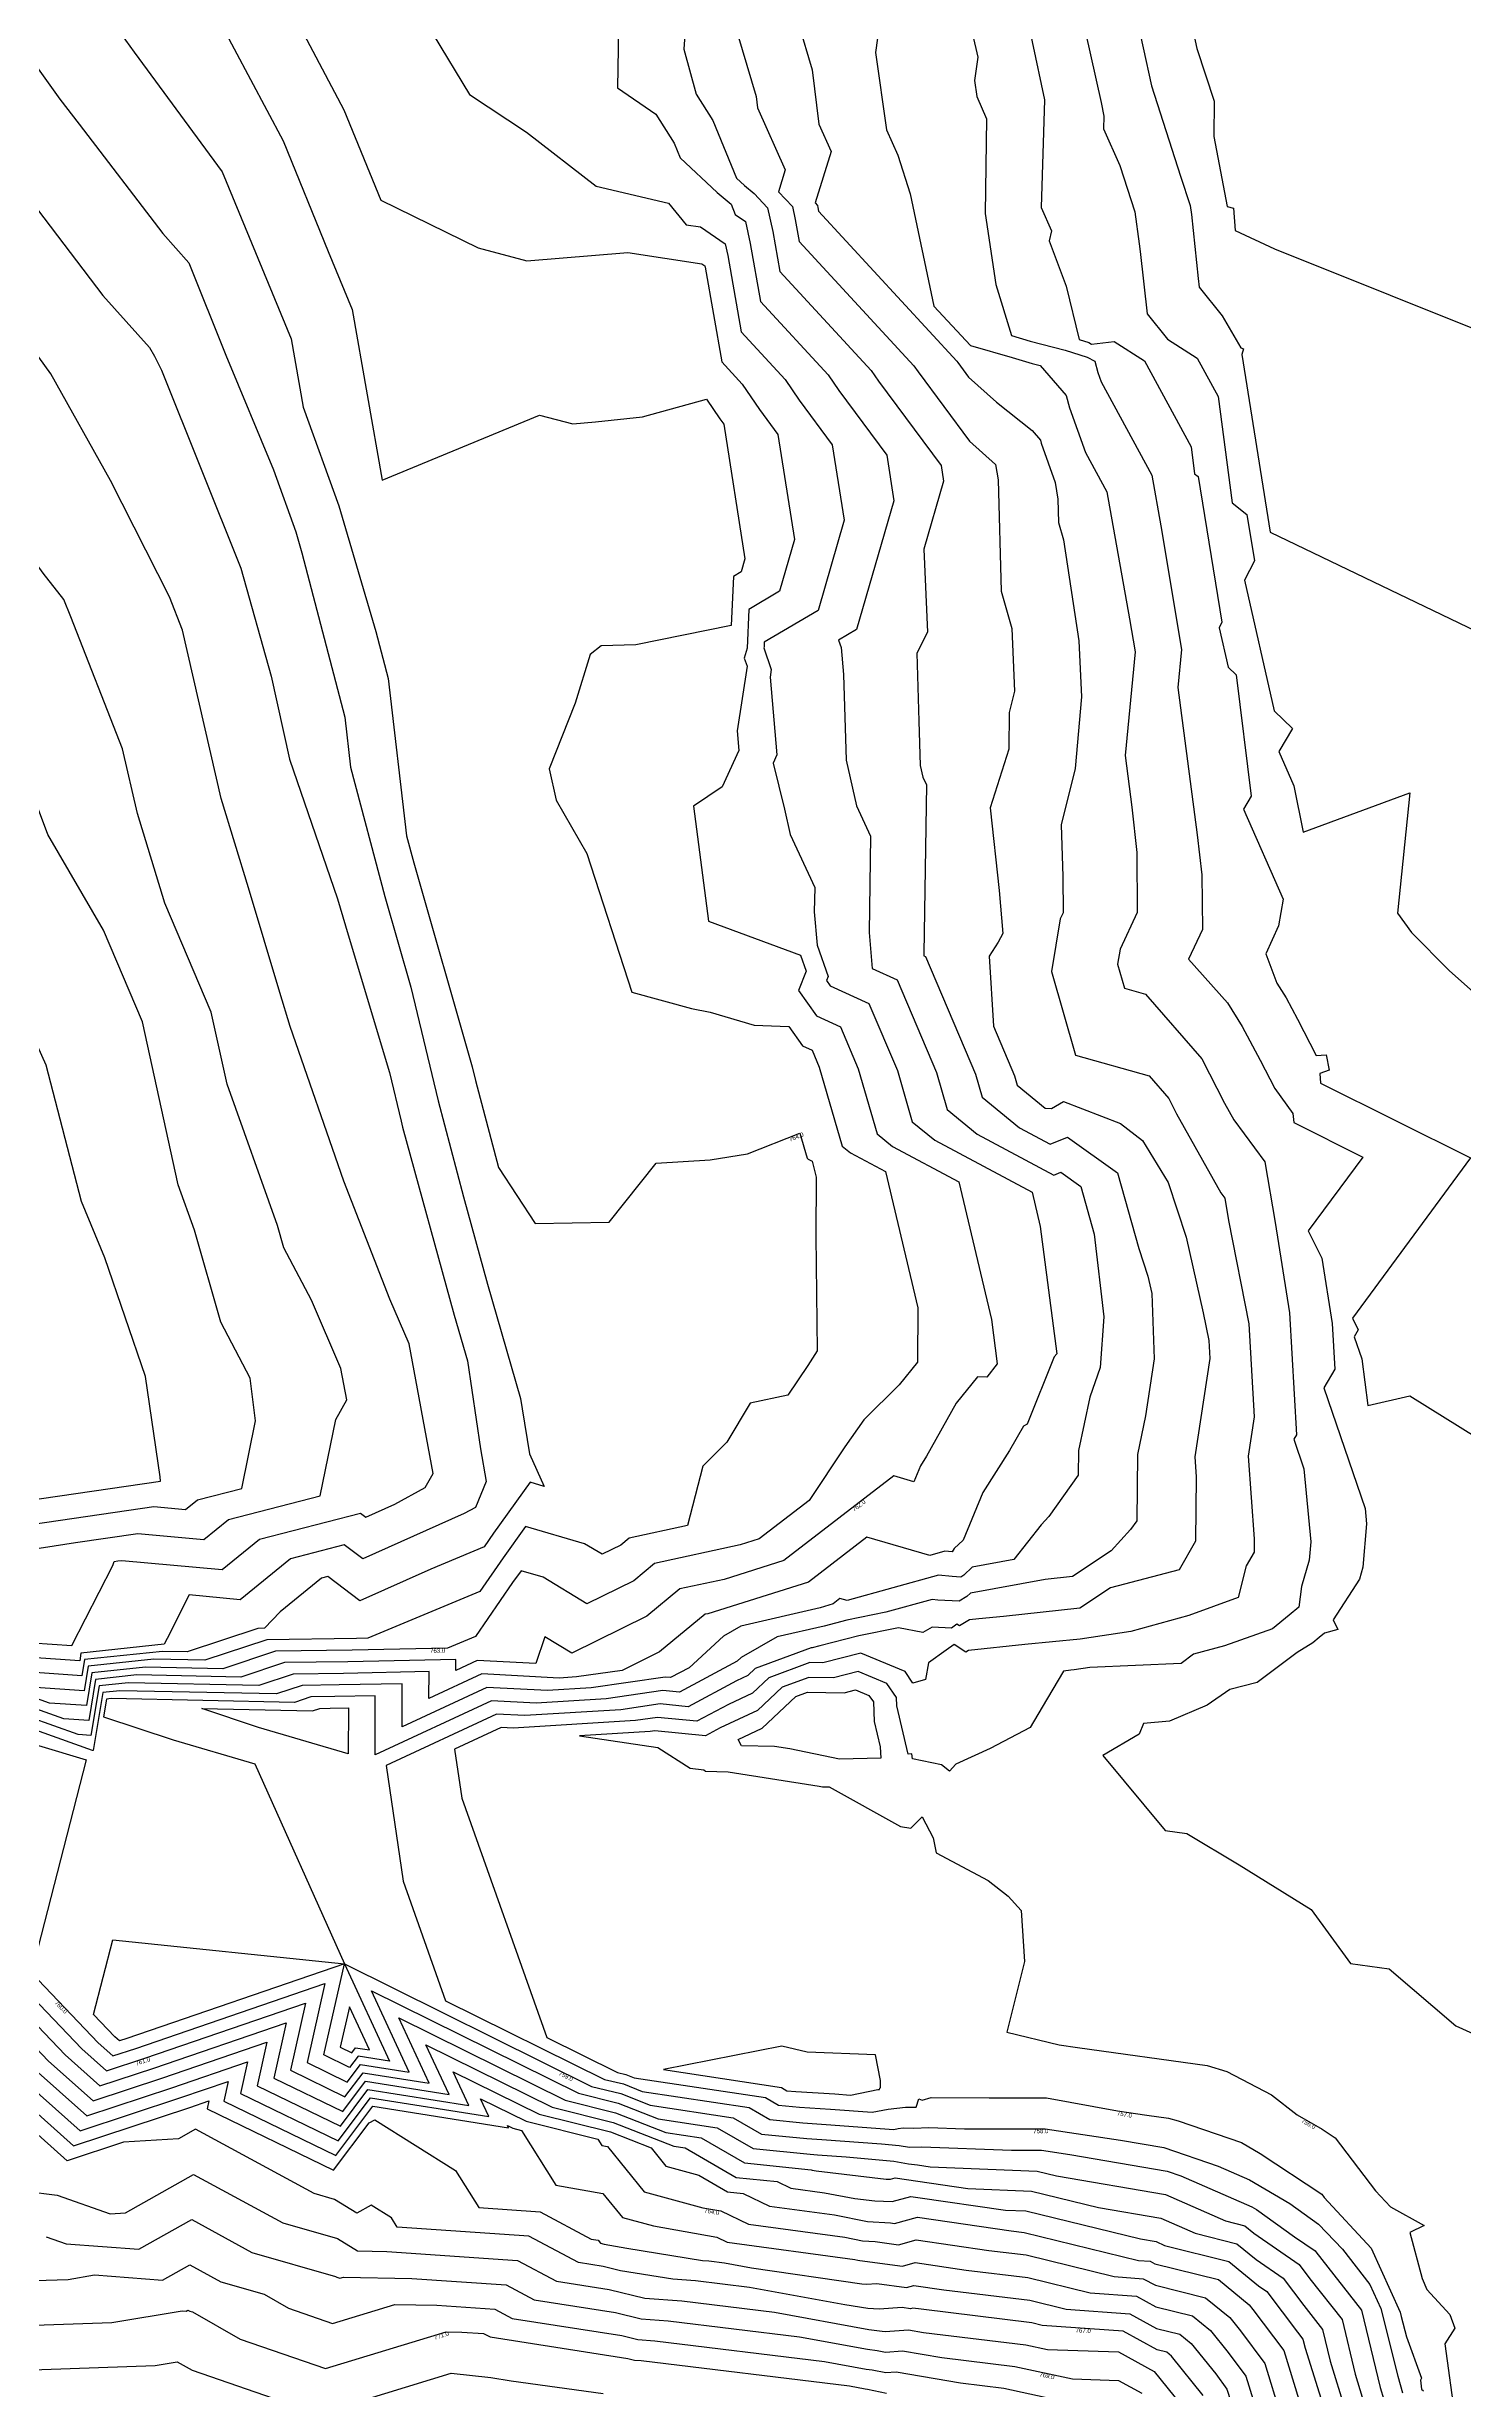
# Model space of a CAD drawing. Extents: x 1684434 to 1702565, y 997334 to 1000228.
# Drawn here: x 1699983.2 to 1700144.9, y 999385.8 to 999653.2 of the extents above; entities that cross this region are included whole.
import ezdxf

# ---------------------------------------------------------------- set-up
doc = ezdxf.new("R2010")
doc.units = 0
doc.layers.add('Default', color=7, linetype='Continuous')

msp = doc.modelspace()

# ---------------------------------------------------------------- linework, layer by layer
at = {"layer": 'Default'}
for points in [[(1699983.73, 999665.66), (1699993.14, 999652.59), (1700003.2, 999638.93), (1700011.05, 999619.88), (1700012.43, 999612.08), (1700016.53, 999600.78), (1700020.75, 999586.45), (1700022.15, 999581.08), (1700024.23, 999563.13), (1700025.06, 999560.03), (1700031.74, 999536.73), (1700032.11, 999535.2), (1700034.74, 999525.25), (1700038.94, 999518.84), (1700047.4, 999518.99), (1700052.77, 999525.74), (1700058.92, 999526.13), (1700063.18, 999526.82), (1700069.17, 999529.18), (1700070.01, 999526.3), (1700070.12, 999526.21), (1700070.59, 999525.96), (1700071.02, 999524.13), (1700070.99, 999517.41), (1700071.16, 999504.31), (1700070.09, 999502.65), (1700067.78, 999499.27), (1700063.51, 999498.35), (1700060.82, 999493.87), (1700058.08, 999491.16), (1700056.34, 999484.36), (1700049.67, 999482.91), (1700048.72, 999482.13), (1700046.58, 999481.08), (1700044.58, 999482.29), (1700037.85, 999484.26), (1700035.27, 999480.68), (1700032.62, 999476.82), (1700019.81, 999471.49), (1700018.54, 999471.47), (1700008.28, 999471.32), (1700001.22, 999468.98), (1699995.39, 999469.1), (1699987.89, 999468.3), (1699987.42, 999465.51), (1699981.85, 999465.88)], [(1700099.28, 999666.11), (1700103.58, 999646.86), (1700103.91, 999645.31), (1700103.86, 999643.86), (1700105.71, 999639.66), (1700107.45, 999634.36), (1700107.94, 999630.7), (1700108.03, 999629.85), (1700108.84, 999622.74), (1700111.17, 999619.84), (1700114.57, 999617.67), (1700116.94, 999613.3), (1700118.57, 999601.13), (1700120.22, 999599.81), (1700121.09, 999594.52), (1700119.97, 999592.32), (1700123.36, 999577.38), (1700125.43, 999575.39), (1700123.88, 999572.75), (1700125.61, 999568.82), (1700126.68, 999563.52), (1700138.83, 999568.04), (1700137.42, 999554.28), (1700139.04, 999552.09), (1700143.33, 999547.75), (1700150.6, 999541.27)], [(1700086.8, 999663.72), (1700089.49, 999652.01), (1700089.13, 999649.38), (1700089.39, 999647.52), (1700090.5, 999644.99), (1700090.34, 999634.16), (1700091.57, 999626.07), (1700093.33, 999620.23), (1700095.49, 999619.61), (1700099.49, 999618.58), (1700101.99, 999617.79), (1700102.86, 999617.31), (1700103.22, 999616.04), (1700103.6, 999614.97), (1700109.39, 999604.31), (1700110.42, 999598.51), (1700112.77, 999584.38), (1700112.36, 999580.07), (1700114.57, 999563.23), (1700115.07, 999558.65), (1700115.17, 999552.44), (1700113.58, 999549.05), (1700118, 999544.04), (1700119.69, 999541.35), (1700121.75, 999537.5), (1700123.41, 999534.28), (1700125.49, 999531.43), (1700125.58, 999530.37), (1700133.47, 999526.43), (1700127.25, 999518), (1700128.78, 999514.88), (1700129.96, 999507.45), (1700130.26, 999502.22), (1700129.04, 999500.07), (1700133.75, 999486.32), (1700133.91, 999484.56), (1700133.47, 999479.61), (1700133.08, 999478.26), (1700130.07, 999473.6), (1700130.63, 999472.5), (1700129.08, 999472.06), (1700128.49, 999471.58), (1700127.78, 999470.99), (1700125.99, 999469.86), (1700121.39, 999466.44), (1700118.28, 999465.63), (1700115.68, 999463.85), (1700111.38, 999462.01), (1700108.41, 999461.78), (1700107.93, 999460.56), (1700103.78, 999458.09), (1700110.91, 999449.56), (1700113.38, 999449.19), (1700119.37, 999445.64), (1700127.59, 999440.53), (1700132.07, 999434.36), (1700136.49, 999433.76), (1700144.11, 999427.25), (1700151.12, 999424.09)], [(1700106.5, 999661.82), (1700109.33, 999648.76), (1700112.66, 999638.44), (1700113.76, 999635.09), (1700113.9, 999634.05), (1700114.66, 999626.76), (1700114.77, 999625.76), (1700117.4, 999622.5), (1700119.53, 999618.84), (1700119.85, 999618.72), (1700119.66, 999618.08), (1700122.88, 999597.79), (1700150.29, 999584.62)], [(1700000.83, 999660.03), (1700010.15, 999642.48), (1700015.29, 999629.83), (1700018.02, 999623.21), (1700021.47, 999603.72), (1700039.45, 999611.16), (1700043.23, 999610.17), (1700045.83, 999610.38), (1700051.19, 999610.98), (1700058.5, 999612.99), (1700060.02, 999610.74), (1700060.47, 999610.14), (1700062.9, 999594.73), (1700062.47, 999593.25), (1700061.59, 999592.73), (1700061.34, 999587.13), (1700050.43, 999584.91), (1700046.47, 999584.8), (1700045.23, 999583.84), (1700043.51, 999578.28), (1700040.52, 999570.77), (1700041.32, 999567.2), (1700044.83, 999561.11), (1700049.97, 999545.27), (1700056.8, 999543.42), (1700058.92, 999542.99), (1700063.97, 999541.5), (1700067.93, 999541.33), (1700069.47, 999539.14), (1700070.57, 999538.63), (1700071.39, 999536.71), (1700074.01, 999527.69), (1700074.95, 999526.92), (1700078.96, 999524.78), (1700082.65, 999509.21), (1700082.62, 999503.01), (1700080.5, 999500.45), (1700076.48, 999496.44), (1700074.31, 999493.36), (1700070.24, 999487.23), (1700064.52, 999482.83), (1700062.35, 999482.15), (1700052.56, 999480.02), (1700050.2, 999478.07), (1700044.85, 999475.43), (1700039.85, 999478.47), (1700037.32, 999479.21), (1700036.36, 999477.86), (1700032.11, 999471.68), (1700028.91, 999470.35), (1700018.04, 999470.14), (1700009.29, 999470.01), (1700003.27, 999468.02), (1699994.41, 999468.2), (1699988.3, 999467.55), (1699987.68, 999463.8), (1699983.48, 999464.09), (1699969.46, 999469.09)], [(1700094.29, 999660.44), (1700097.12, 999647.16), (1700096.73, 999634.86), (1700097.9, 999632.2), (1700097.66, 999631.07), (1700099.59, 999625.9), (1700101.08, 999619.79), (1700102.19, 999619.44), (1700102.5, 999619.27), (1700105.06, 999619.57), (1700108.52, 999617.35), (1700113.85, 999607.52), (1700114.25, 999604.47), (1700114.67, 999604.14), (1700117.39, 999587.52), (1700117.06, 999586.86), (1700118.08, 999582.38), (1700118.99, 999581.5), (1700120.74, 999567.65), (1700119.86, 999566.18), (1700124.39, 999555.89), (1700123.86, 999552.85), (1700122.38, 999549.65), (1700123.64, 999546.3), (1700124.71, 999544.61), (1700126, 999542.19), (1700128.15, 999538.05), (1700129.29, 999538.13), (1700129.64, 999536.38), (1700128.57, 999535.97), (1700128.65, 999534.88), (1700145.79, 999526.34), (1700132.28, 999508.04), (1700132.93, 999506.71), (1700132.49, 999505.93), (1700133.36, 999503.39), (1700134.04, 999498.08), (1700138.83, 999499.18), (1700158.11, 999487.17)], [(1700113.06, 999659.8), (1700114.53, 999653.02), (1700116.48, 999646.99), (1700116.44, 999642.96), (1700117.99, 999634.97), (1700118.71, 999634.79), (1700118.88, 999632.25), (1700123.38, 999630.16), (1700149.83, 999619.56)], [(1699996.14, 999489.43), (1699996.11, 999489.92), (1699994.43, 999501.38), (1699989.78, 999514.92), (1699987.11, 999521.35), (1699983.1, 999536.95), (1699975.95, 999552.73), (1699971.86, 999559.73), (1699967.67, 999571.01), (1699964.71, 999582.28), (1699963.4, 999583.74), (1699960.64, 999588.92), (1699951.55, 999603.61), (1699943.38, 999615.99), (1699937.9, 999620.34), (1699934.88, 999626.68), (1699925.89, 999634.62), (1699919.66, 999646.75), (1699908.66, 999652.32), (1699897.9, 999656.51)], [(1700007.01, 999496.31), (1700006.4, 999501.19), (1700003.02, 999507.59), (1700000.02, 999518.09), (1699998.17, 999523.28), (1699994.08, 999541.88), (1699989.62, 999552.35), (1699983.26, 999563.26), (1699980.08, 999571.82), (1699974.3, 999586.45), (1699966.79, 999595.89), (1699960.23, 999606.49), (1699951.87, 999619.15), (1699948.35, 999626.37), (1699946.19, 999628.85), (1699942.75, 999634.49), (1699936.26, 999641), (1699931.27, 999649.7), (1699922.31, 999657.85)], [(1700017.42, 999498.7), (1700016.75, 999502.28), (1700013.4, 999510.09), (1700010.24, 999516.08), (1700009.52, 999518.61), (1700003.74, 999534.78), (1700001.94, 999542.98), (1699996.64, 999555.42), (1699993.51, 999565.65), (1699991.81, 999573.05), (1699985.89, 999588.13), (1699985.11, 999590.11), (1699982.72, 999593.11), (1699970.03, 999610.71), (1699965.26, 999618.93), (1699960.8, 999628.08), (1699953.41, 999636.57), (1699948.51, 999644.62), (1699944.93, 999648.87), (1699942.24, 999652.19), (1699933.88, 999657.27)], [(1700056.35, 999658.93), (1700055.9, 999652.96), (1700057.34, 999647.79), (1700059.23, 999644.81), (1700061.95, 999638.21), (1700062.84, 999637.37), (1700063.94, 999636.47), (1700065.48, 999634.84), (1700066.08, 999632.13), (1700066.88, 999627.56), (1700077.3, 999616.27), (1700078.14, 999615.03), (1700085.3, 999605.42), (1700085.59, 999603.6), (1700083.34, 999595.85), (1700083.74, 999586.39), (1700082.54, 999583.98), (1700082.77, 999576.22), (1700082.93, 999571.13), (1700083.22, 999569.83), (1700083.62, 999568.96), (1700083.32, 999549.68), (1700083.35, 999549.42), (1700083.53, 999549.34), (1700089.24, 999535.91), (1700090.01, 999533.26), (1700094.26, 999529.77), (1700097.76, 999527.9), (1700099.73, 999528.71), (1700105.45, 999524.64), (1700107.88, 999516), (1700108.93, 999512.85), (1700109.38, 999510.85), (1700109.65, 999503.4), (1700108.67, 999496.89), (1700107.73, 999492.48), (1700107.66, 999484.92), (1700106.94, 999483.91), (1700104.73, 999481.49), (1700100.3, 999478.54), (1700097.19, 999478.21), (1700088.68, 999476.66), (1700088.26, 999476.26), (1700087.35, 999475.73), (1700084.94, 999475.86), (1700084.28, 999475.93), (1700078.98, 999474.46), (1700074.52, 999473.56), (1700071.96, 999472.89), (1700066.59, 999471.66), (1700062.47, 999469.3), (1700062.01, 999468.88), (1700055.41, 999465.34), (1700053.51, 999465.52), (1700047.03, 999464.58), (1700039.05, 999464.09), (1700033.96, 999464.36), (1700020.65, 999458.17), (1700020.67, 999464.92), (1700016.04, 999464.83), (1700013.32, 999464.79), (1700011.45, 999464.17), (1699990.52, 999464.6), (1699989.97, 999464.54), (1699989.63, 999462.54), (1699997.57, 999459.89), (1700006.93, 999457.15), (1700017.14, 999434.31), (1700045.36, 999420.33), (1700048.71, 999419.5), (1700052.07, 999418.19), (1700061.56, 999416.75), (1700064.79, 999414.88), (1700069.95, 999414.36), (1700071.7, 999414.26), (1700078.48, 999413.75), (1700080.51, 999413.56), (1700081.7, 999413.37), (1700083.12, 999413.44), (1700093.33, 999413.03), (1700096.79, 999413.03), (1700100.01, 999412.55), (1700111.14, 999410.66), (1700112.69, 999410.13), (1700120.78, 999406.58), (1700121.32, 999406.26), (1700125.69, 999403.15), (1700128.02, 999401.53), (1700128.1, 999401.43), (1700133.32, 999394.79), (1700135.45, 999385.96), (1700135.88, 999384.57)], [(1700061.51, 999656.48), (1700064.18, 999647.54), (1700064.34, 999646.23), (1700067.5, 999639.15), (1700066.73, 999636.65), (1700068.33, 999634.97), (1700068.65, 999633.49), (1700069.09, 999631), (1700082.2, 999616.79), (1700082.67, 999616.1), (1700088.56, 999608.2), (1700091.52, 999605.53), (1700091.81, 999603.76), (1700092.17, 999591.04), (1700093.4, 999586.81), (1700093.67, 999579.65), (1700093.07, 999577.2), (1700093.04, 999573), (1700090.91, 999566.32), (1700091.94, 999556.87), (1700092.36, 999551.96), (1700091.81, 999550.97), (1700090.78, 999549.36), (1700091.29, 999541.39), (1700093.7, 999535.71), (1700094.01, 999534.65), (1700097.21, 999532.02), (1700097.92, 999532), (1700099.3, 999532.79), (1700105.81, 999530.27), (1700108.32, 999528.34), (1700111.23, 999523.52), (1700113.3, 999517.31), (1700115.25, 999508.64), (1700115.87, 999505.51), (1700115.99, 999503.42), (1700114.27, 999492.2), (1700114.44, 999489.94), (1700114.35, 999482.58), (1700112.49, 999479.29), (1700104.65, 999477.25), (1700101.15, 999474.93), (1700092.44, 999473.99), (1700089.6, 999473.72), (1700088.53, 999473.61), (1700087.4, 999472.91), (1700087.12, 999473.09), (1700086.48, 999472.64), (1700084.28, 999472.77), (1700083.21, 999472.16), (1700080.45, 999472.69), (1700075.89, 999471.77), (1700071.46, 999470.62), (1700070.56, 999470.39), (1700070.47, 999470.4), (1700064.08, 999468.05), (1700063.22, 999467.24), (1700061.94, 999466.64), (1700056.41, 999463.67), (1700053.21, 999463.99), (1700048.72, 999463.34), (1700037.74, 999462.66), (1700034.51, 999462.83), (1700021.93, 999456.98), (1700023.85, 999443.77), (1700028.71, 999430.11), (1700046.85, 999421.13), (1700049.01, 999420.6), (1700051.17, 999419.75), (1700063.4, 999417.9), (1700065.76, 999416.53), (1700069.53, 999416.15), (1700072.19, 999415.99), (1700079.89, 999415.42), (1700080.41, 999415.52), (1700080.98, 999415.59), (1700082.2, 999415.56), (1700083.9, 999415.64), (1700087.98, 999415.48), (1700097.2, 999415.48), (1700105.79, 999414.19), (1700110.74, 999413.35), (1700116.95, 999411.23), (1700120.54, 999409.65), (1700125.13, 999406.94), (1700128.41, 999404.6), (1700131.17, 999401.73), (1700134.29, 999397.71), (1700135.53, 999394.97), (1700137.47, 999387.23), (1700138, 999385.32)], [(1700078.7, 999658.88), (1700077.82, 999652.58), (1700079.07, 999643.75), (1700080.35, 999640.85), (1700081.79, 999636.41), (1700084.49, 999623.58), (1700088.65, 999619.12), (1700093.42, 999617.72), (1700095.71, 999617.06), (1700096.63, 999616.83), (1700099.59, 999613.38), (1700099.98, 999611.99), (1700101.8, 999606.9), (1700104.25, 999602.39), (1700106.84, 999587.88), (1700107.46, 999584.14), (1700106.32, 999572.29), (1700107.09, 999566.41), (1700107.66, 999561.22), (1700107.7, 999554.36), (1700105.74, 999550.17), (1700105.46, 999548.45), (1700106.25, 999545.72), (1700108.64, 999545.04), (1700115.08, 999537.67), (1700117.68, 999532.59), (1700118.74, 999530.69), (1700122.28, 999525.91), (1700123.46, 999518.98), (1700125.1, 999508.67), (1700125.9, 999494.74), (1700125.6, 999494.22), (1700126.75, 999490.84), (1700127.52, 999482.5), (1700127.33, 999480.4), (1700126.49, 999477.41), (1700126.16, 999475.04), (1700125.05, 999474.14), (1700123.14, 999472.56), (1700117.69, 999470.62), (1700114.15, 999469.68), (1700112.73, 999468.61), (1700102.29, 999468.15), (1700100.52, 999467.88), (1700100.13, 999467.84), (1700099.27, 999467.75), (1700096.86, 999463.61), (1700095.48, 999461.29), (1700090.92, 999458.89), (1700087, 999457.13), (1700086.25, 999456.31), (1700085.34, 999457.04), (1700082.04, 999457.73), (1700081.97, 999458.29), (1700081.53, 999458.27), (1700080.24, 999463.79), (1700080.21, 999464.73), (1700079.12, 999466.33), (1700075.84, 999467.68), (1700073, 999466.97), (1700070.19, 999467.02), (1700067.16, 999465.9), (1700064.32, 999463.24), (1700060.08, 999461.25), (1700058.41, 999460.35), (1700052.62, 999460.92), (1700052.09, 999460.84), (1700044.01, 999460.34), (1700052.96, 999459.02), (1700056.64, 999456.65), (1700058.22, 999456.46), (1700058.41, 999456.31), (1700060.99, 999456.24), (1700071.38, 999454.59), (1700071.74, 999454.52), (1700072.53, 999454.54), (1700080.67, 999450), (1700081.86, 999449.8), (1700083.13, 999451.09), (1700084.38, 999448.71), (1700084.75, 999446.99), (1700090.68, 999443.85), (1700092.96, 999442.04), (1700094.44, 999440.39), (1700094.85, 999434.59), (1700092.8, 999426.53), (1700098.8, 999425.06), (1700100.87, 999424.76), (1700115.7, 999422.7), (1700117.93, 999422.03), (1700123.04, 999419.37), (1700125.97, 999417.09), (1700128.85, 999415.43), (1700130.33, 999414.45), (1700134.94, 999408.4), (1700136.64, 999406.56), (1700140.47, 999404.43), (1700138.83, 999403.66), (1700140.25, 999398.39), (1700140.79, 999397.14), (1700143.43, 999394.29), (1700144, 999392.71), (1700142.85, 999390.92), (1700144.04, 999382.31)], [(1700048.44, 999655.28), (1700048.36, 999648.53), (1700052.71, 999645.51), (1700054.81, 999642.2), (1700055.49, 999640.55), (1700059.72, 999636.56), (1700061.34, 999635.23), (1700061.78, 999634.06), (1700062.95, 999633.27), (1700063.5, 999630.76), (1700064.67, 999624.12), (1700072.4, 999615.75), (1700073.61, 999613.96), (1700079.09, 999606.6), (1700079.91, 999601.38), (1700075.65, 999586.66), (1700073.6, 999585.45), (1700073.89, 999584.61), (1700074.17, 999581.53), (1700074.47, 999571.77), (1700075.63, 999566.55), (1700077.24, 999563.08), (1700077.07, 999552.07), (1700077.42, 999547.97), (1700080.29, 999546.66), (1700084.77, 999536.11), (1700086.01, 999531.87), (1700089.43, 999529.06), (1700098.19, 999524.39), (1700098.98, 999524.71), (1700101.27, 999523.08), (1700102.8, 999517.64), (1700103.89, 999508.19), (1700103.49, 999502.4), (1700102.29, 999499.04), (1700100.99, 999492.92), (1700100.96, 999490.11), (1700097.6, 999485.38), (1700096.75, 999484.45), (1700093.63, 999480.47), (1700088.85, 999479.61), (1700087.91, 999478.69), (1700087.55, 999478.48), (1700086.58, 999478.53), (1700085, 999478.68), (1700074.59, 999475.79), (1700073.75, 999476.04), (1700072.97, 999475.44), (1700071.5, 999474.98), (1700062.43, 999472.89), (1700060.44, 999471.75), (1700056.51, 999468.13), (1700054.41, 999467), (1700053.8, 999467.06), (1700045.35, 999465.83), (1700040.36, 999465.52), (1700033.41, 999465.89), (1700023.73, 999461.39), (1700023.74, 999466.3), (1700016.54, 999466.16), (1700012.31, 999466.1), (1700009.41, 999465.13), (1699991.5, 999465.5), (1699989.55, 999465.29), (1699988.45, 999458.69), (1699988.36, 999458.69), (1699966.15, 999466.62)], [(1700027.27, 999654.63), (1700031.43, 999647.76), (1700037.95, 999643.48), (1700045.9, 999637.3), (1700054.16, 999635.37), (1700056.2, 999632.89), (1700057.82, 999632.64), (1700060.63, 999630.73), (1700060.93, 999629.4), (1700062.46, 999620.68), (1700067.49, 999615.23), (1700069.08, 999612.88), (1700072.88, 999607.78), (1700074.24, 999599.16), (1700071.26, 999588.86), (1700065.11, 999585.22), (1700065.08, 999584.7), (1700065.04, 999584.57), (1700065.91, 999582.1), (1700065.77, 999581.24), (1700066.56, 999572.38), (1700066.12, 999571.43), (1700067.41, 999566.15), (1700068.05, 999563.27), (1700070.87, 999557.21), (1700070.82, 999554.45), (1700071.15, 999550.62), (1700072.41, 999547.07), (1700072.22, 999546.61), (1700072.65, 999546), (1700077.05, 999543.98), (1700080.31, 999536.31), (1700082.01, 999530.48), (1700084.6, 999528.35), (1700095.69, 999522.44), (1700096.62, 999518.51), (1700098.51, 999503.96), (1700098.23, 999503.61), (1700095.12, 999495.93), (1700094.7, 999495.72), (1700093.12, 999492.92), (1700090.07, 999488.15), (1700087.84, 999482.69), (1700086.8, 999481.74), (1700086.55, 999481.35), (1700085.73, 999481.43), (1700084, 999480.95), (1700076.82, 999483.03), (1700070.15, 999477.9), (1700058.66, 999474.3), (1700058.35, 999474.24), (1700053.15, 999469.94), (1700048.88, 999467.83), (1700043.66, 999467.08), (1700041.67, 999466.95), (1700032.86, 999467.42), (1700026.81, 999464.61), (1700026.82, 999467.68), (1700017.04, 999467.48), (1700011.3, 999467.4), (1700007.36, 999466.1), (1699992.47, 999466.4), (1699989.14, 999466.05), (1699988.19, 999460.39), (1699986.73, 999460.49), (1699967.25, 999467.44)], [(1700012.13, 999655.39), (1700017.1, 999646.03), (1700021.3, 999635.7), (1700032.43, 999630.24), (1700037.97, 999628.79), (1700049.52, 999629.71), (1700057.99, 999628.42), (1700058.32, 999628.19), (1700058.35, 999628.04), (1700060.26, 999617.24), (1700062.59, 999614.71), (1700064.55, 999611.81), (1700066.67, 999608.96), (1700068.57, 999596.94), (1700066.86, 999591.06), (1700063.35, 999588.98), (1700063.15, 999584.53), (1700062.81, 999583.41), (1700063.14, 999582.49), (1700062, 999575.1), (1700062.19, 999572.88), (1700060.28, 999568.72), (1700057.02, 999566.51), (1700058.74, 999553.38), (1700069.26, 999549.5), (1700069.91, 999547.66), (1700069.03, 999545.45), (1700071.06, 999542.57), (1700073.81, 999541.31), (1700075.85, 999536.51), (1700078.01, 999529.08), (1700079.77, 999527.63), (1700087.32, 999523.61), (1700091.05, 999507.9), (1700091.7, 999502.84), (1700090.52, 999501.31), (1700089.46, 999501.34), (1700087.03, 999498.33), (1700083.64, 999492.3), (1700082.94, 999491.2), (1700082.18, 999489.36), (1700079.89, 999490.03), (1700067.34, 999480.36), (1700060.51, 999478.22), (1700055.45, 999477.13), (1700051.68, 999474), (1700043.12, 999469.79), (1700040.03, 999471.66), (1700039.01, 999468.6), (1700032.31, 999468.95), (1700029.88, 999467.83), (1700029.89, 999469.06), (1700017.54, 999468.81), (1700010.3, 999468.71), (1700005.32, 999467.06), (1699993.44, 999467.3), (1699988.72, 999466.8), (1699987.94, 999462.1), (1699985.11, 999462.29), (1699968.36, 999468.26)], [(1700069.01, 999655.85), (1700070.58, 999650.6), (1700071.34, 999644.37), (1700072.73, 999641.27), (1700070.91, 999635.38), (1700071.17, 999635.1), (1700071.23, 999634.85), (1700071.3, 999634.44), (1700087.1, 999617.32), (1700087.2, 999617.17), (1700088.44, 999615.5), (1700091.64, 999612.62), (1700095.7, 999609.4), (1700096.66, 999608.28), (1700096.75, 999607.94), (1700098.34, 999603.48), (1700098.65, 999601.57), (1700098.73, 999598.89), (1700099.3, 999596.93), (1700101.04, 999585.39), (1700101.35, 999578.99), (1700100.61, 999570.79), (1700099.01, 999564.39), (1700099.21, 999558.48), (1700099.24, 999554.32), (1700098.91, 999553.63), (1700097.92, 999547.64), (1700100.67, 999538.06), (1700109.06, 999535.7), (1700111.3, 999533.13), (1700112.2, 999531.37), (1700117.24, 999522.36), (1700117.7, 999521.74), (1700118.13, 999519.2), (1700120.46, 999507.39), (1700121.06, 999496.79), (1700120.37, 999492.27), (1700121.07, 999482.84), (1700121.05, 999481.31), (1700120.17, 999479.76), (1700119.25, 999476.15), (1700113.61, 999474.08), (1700106.97, 999472.27), (1700101.19, 999471.38), (1700094.86, 999470.78), (1700088.44, 999470.11), (1700088.12, 999469.91), (1700086.8, 999470.77), (1700085.87, 999470.12), (1700083.85, 999468.7), (1700083.53, 999466.77), (1700082.09, 999466.36), (1700081.19, 999467.69), (1700076.14, 999469.78), (1700071.78, 999468.68), (1700070.33, 999468.71), (1700065.62, 999466.97), (1700063.77, 999465.24), (1700061.01, 999463.94), (1700057.41, 999462.01), (1700052.91, 999462.45), (1700050.4, 999462.09), (1700036.43, 999461.22), (1700035.07, 999461.3), (1700029.74, 999458.82), (1700030.55, 999453.24), (1700040.28, 999425.92), (1700048.35, 999421.93), (1700049.3, 999421.69), (1700050.26, 999421.32), (1700065.23, 999419.05), (1700066.73, 999418.18), (1700069.12, 999417.94), (1700072.68, 999417.73), (1700077.42, 999417.37), (1700079.25, 999417.74), (1700081.23, 999417.96), (1700082.45, 999417.94), (1700082.78, 999418.92), (1700083.14, 999418.74), (1700084.18, 999419.05), (1700090.81, 999419), (1700097.34, 999419), (1700105.46, 999417.53), (1700108.82, 999417.05), (1700111.29, 999416.7), (1700112.38, 999416.38), (1700119.6, 999413.9), (1700121.76, 999412.66), (1700128.78, 999408), (1700129.07, 999407.62), (1700134.42, 999401.84), (1700137.73, 999394.53), (1700137.86, 999394.05), (1700138.48, 999391.73), (1700140.19, 999386.99), (1700140.05, 999386.78), (1700140.19, 999385.77), (1700140.41, 999385.57)], [(1699980.64, 999652.81), (1699984.63, 999647.25), (1699986.85, 999644.36), (1699996.39, 999631.88), (1699999.36, 999628.55), (1700003.6, 999617.99), (1700009.03, 999604.91), (1700011.59, 999597.84), (1700012.29, 999595.45), (1700017.19, 999576.65), (1700017.85, 999570.94), (1700021.77, 999556.19), (1700024.74, 999545.83), (1700027.86, 999532.87), (1700030.77, 999521.88), (1700033.5, 999511.92), (1700037.26, 999498.88), (1700037.44, 999497.7), (1700038.29, 999492.55), (1700039.97, 999488.84), (1700038.37, 999489.31), (1700034.19, 999483.5), (1700033.13, 999481.95), (1700027.01, 999479.4), (1700018.9, 999475.78), (1700015.25, 999478.53), (1700014.53, 999478.34), (1700009.82, 999474.5), (1700008.02, 999472.63), (1700007.27, 999472.62), (1699999.18, 999469.94), (1699996.36, 999470), (1699987.47, 999469.06), (1699987.16, 999467.21), (1699980.23, 999467.68)], [(1699982.08, 999634.64), (1699989.57, 999624.83), (1699994.88, 999618.89), (1699995.44, 999617.89), (1699996.25, 999616.29), (1700005.33, 999593.67), (1700008.78, 999581.36), (1700010.89, 999571.88), (1700016.34, 999555.93), (1700017.58, 999551.8), (1700022.28, 999536.09), (1700023.62, 999530.54), (1700023.8, 999529.85), (1700029.68, 999508.4), (1700031.19, 999503.18), (1700032.71, 999493.14), (1700033.33, 999489.4), (1700032.12, 999486.43), (1700030.83, 999485.73), (1700019.25, 999480.56), (1700017.12, 999482.16), (1700010.99, 999480.58), (1700005.26, 999475.9), (1699999.4, 999476.44), (1699996.89, 999471.47), (1699996.56, 999470.82), (1699987.06, 999469.81), (1699986.91, 999468.92), (1699978.6, 999469.48)], [(1699976.98, 999471.27), (1699986.02, 999470.67), (1699990.68, 999479.79), (1699990.86, 999480.25), (1699991.28, 999480.32), (1699991.72, 999480.38), (1700003.18, 999479.33), (1700007.45, 999482.81), (1700018.99, 999485.79), (1700019.6, 999485.33), (1700022.91, 999486.81), (1700026.39, 999488.69), (1700027.29, 999490.29), (1700024.54, 999505.1), (1700022.35, 999510.22), (1700017.1, 999523.68), (1700010.94, 999541.36), (1700009.78, 999545.23), (1700006.2, 999557.17), (1700003.08, 999567.37), (1699998.66, 999586.6), (1699997.16, 999590.42), (1699990.44, 999603.69), (1699983.61, 999615.88), (1699982.24, 999617.78)], [(1699979.83, 999481.4), (1699986.44, 999482.42), (1699993.55, 999483.45), (1700001.09, 999482.76), (1700003.91, 999485.05), (1700014.37, 999487.75), (1700016.17, 999496.47), (1700017.42, 999498.7)], [(1699981.61, 999484.52), (1699995.37, 999486.52), (1699999.01, 999486.18), (1700000.37, 999487.29), (1700005.42, 999488.59), (1700007.01, 999496.31)], [(1699976.78, 999486.63), (1699996.14, 999489.43)], [(1699966.61, 999463.92), (1699987.66, 999457.61), (1699981.39, 999433.28), (1699989.03, 999425.29), (1699990.7, 999423.8), (1699993.32, 999424.66), (1700014.93, 999432.07), (1700012.88, 999423.04), (1700017.47, 999420.82), (1700018.99, 999422.83), (1700024.56, 999421.95), (1700020.25, 999431.23), (1700043.87, 999419.54), (1700048.42, 999418.41), (1700052.98, 999416.63), (1700059.73, 999415.6), (1700063.83, 999413.24), (1700070.36, 999412.57), (1700071.2, 999412.52), (1700074.47, 999412.28), (1700079.89, 999411.77), (1700081.57, 999411.5), (1700082.62, 999411.35), (1700084.05, 999411.14), (1700096.28, 999410.66), (1700098.47, 999410.12), (1700110.92, 999407.98), (1700117.8, 999404.96), (1700120.01, 999404.4), (1700121.04, 999403.57), (1700126.19, 999399.98), (1700127.41, 999398.37), (1700131.1, 999393.69), (1700132.59, 999387.45), (1700133.68, 999383.98)], [(1700078.43, 999457.81), (1700073.71, 999457.69), (1700068.01, 999458.86), (1700066.28, 999459.13), (1700062.5, 999459.23), (1700062.11, 999459.94), (1700064.87, 999461.24), (1700068.71, 999464.83), (1700070.05, 999465.33), (1700074.22, 999465.26), (1700075.54, 999465.59), (1700077.06, 999464.96), (1700077.57, 999464.22), (1700077.65, 999462), (1700078.33, 999459.09), (1700078.43, 999457.81)], [(1700017.58, 999458.31), (1700007.33, 999461.31), (1700000.85, 999463.47), (1700013.5, 999463.21), (1700014.33, 999463.49), (1700015.54, 999463.5), (1700017.6, 999463.54), (1700017.58, 999458.31)], [(1699974.29, 999438.04), (1699987.14, 999424.6), (1699989.96, 999422.09), (1699994.35, 999423.53), (1700012.72, 999429.84), (1700010.98, 999422.16), (1700017.21, 999419.14), (1700019.28, 999421.88), (1700026.83, 999420.68), (1700023.36, 999428.15), (1700042.38, 999418.74), (1700048.12, 999417.31), (1700053.88, 999415.06), (1700057.9, 999414.45), (1700062.86, 999411.59), (1700070.48, 999410.81), (1700070.58, 999410.77), (1700070.82, 999410.73), (1700071.04, 999410.69), (1700079.04, 999409.74), (1700079.54, 999409.73), (1700080.07, 999409.87), (1700082.64, 999409.49), (1700088.35, 999408.67), (1700095.63, 999408.38), (1700103.27, 999406.51), (1700110.39, 999405.29), (1700114.32, 999403.56), (1700119.09, 999402.36), (1700121.3, 999400.57), (1700124.36, 999398.44), (1700126.72, 999395.31), (1700128.87, 999392.58), (1700129.74, 999388.95), (1700131.47, 999383.39)], [(1699972.66, 999437.08), (1699985.25, 999423.91), (1699989.21, 999420.38), (1699995.38, 999422.41), (1700010.51, 999427.6), (1700009.08, 999421.28), (1700016.95, 999417.47), (1700019.56, 999420.92), (1700029.1, 999419.41), (1700026.46, 999425.08), (1700040.88, 999417.94), (1700047.83, 999416.21), (1700054.78, 999413.5), (1700056.06, 999413.31), (1700061.89, 999409.94), (1700066.58, 999409.46), (1700068.15, 999408.71), (1700071.98, 999408.19), (1700075.45, 999407.51), (1700077.73, 999407.24), (1700079.73, 999407.19), (1700081.85, 999407.75), (1700082.66, 999407.64), (1700092.66, 999406.19), (1700094.98, 999406.1), (1700108.08, 999402.9), (1700109.86, 999402.6), (1700110.84, 999402.17), (1700118.17, 999400.32), (1700121.56, 999397.57), (1700122.53, 999396.89), (1700126.02, 999392.26), (1700126.64, 999391.48), (1700126.89, 999390.44), (1700129.27, 999382.79)], [(1699992.28, 999425.78), (1699991.45, 999425.51), (1699990.92, 999425.98), (1699988.49, 999428.53), (1699990.69, 999437.07), (1700017.14, 999434.31), (1699992.28, 999425.78)], [(1699973.02, 999434.03), (1699983.36, 999423.22), (1699988.46, 999418.67), (1699996.41, 999421.29), (1700008.3, 999425.37), (1700007.17, 999420.4), (1700016.69, 999415.8), (1700019.84, 999419.97), (1700031.37, 999418.14), (1700029.57, 999422), (1700039.39, 999417.14), (1700047.53, 999415.12), (1700052.19, 999413.3), (1700053.88, 999411.21), (1700057.62, 999410.2), (1700060.92, 999408.29), (1700062.68, 999408.11), (1700065.72, 999406.65), (1700073.13, 999405.64), (1700076.88, 999404.91), (1700079.53, 999404.74), (1700079.97, 999404.68), (1700082.6, 999405.39), (1700093.31, 999403.84), (1700094.79, 999403.66), (1700107.84, 999400.46), (1700109.17, 999400.37), (1700109.72, 999400.06), (1700116.99, 999398.26), (1700120.5, 999395.39), (1700120.92, 999394.86), (1700124.45, 999390.16), (1700126.74, 999382.71)], [(1700017.73, 999422.49), (1700014.78, 999423.92), (1700017.14, 999434.31), (1700022.29, 999423.22), (1700018.71, 999423.79), (1700017.73, 999422.49)], [(1700020.02, 999424.49), (1700017.73, 999429.42), (1700016.68, 999424.8), (1700018, 999424.17), (1700018.43, 999424.74), (1700020.02, 999424.49)], [(1700067.11, 999424.9), (1700053.58, 999422.24), (1700067.06, 999420.2), (1700067.7, 999419.83), (1700068.71, 999419.73), (1700073.18, 999419.46), (1700074.96, 999419.33), (1700078.09, 999419.96), (1700078.26, 999419.98), (1700078.3, 999420.13), (1700078.37, 999420.16), (1700078.39, 999420.98), (1700077.8, 999423.94), (1700070.02, 999424.23), (1700067.11, 999424.9)], [(1699977.69, 999421.14), (1699986.21, 999413.54), (1699999.51, 999417.92), (1700001.68, 999418.66), (1700001.47, 999417.76), (1700015.91, 999410.77), (1700019.97, 999416.16), (1700020.64, 999416.52), (1700029.85, 999410.73), (1700032.51, 999406.49), (1700039.49, 999406.02), (1700045.35, 999402.89), (1700046.14, 999402.75), (1700046.4, 999402.42), (1700046.82, 999402.31), (1700049.4, 999401.85), (1700058.05, 999400.44), (1700058.79, 999400.39), (1700060.55, 999400.18), (1700063.66, 999399.61), (1700076.24, 999397.79), (1700076.8, 999397.75), (1700077.98, 999397.83), (1700081.36, 999397.38), (1700082.2, 999397.6), (1700085.6, 999397.11), (1700095.44, 999395.92), (1700099.59, 999394.9), (1700106.87, 999394.37), (1700109.9, 999392.69), (1700112.57, 999392.03), (1700113.85, 999390.98), (1700116.67, 999387.49), (1700117.96, 999385.77), (1700118.8, 999383.04)], [(1699979.58, 999421.83), (1699986.96, 999415.25), (1699998.48, 999419.04), (1700003.88, 999420.9), (1700003.37, 999418.64), (1700016.17, 999412.45), (1700020.41, 999418.06), (1700035.9, 999415.61), (1700035.79, 999415.85), (1700036.4, 999415.54), (1700037.37, 999415.3), (1700041.31, 999409.04), (1700046.67, 999408.1), (1700048.9, 999405.35), (1700052.45, 999404.39), (1700059.69, 999403.1), (1700060.87, 999402.54), (1700075.44, 999400.54), (1700075.78, 999400.48), (1700076.03, 999400.46), (1700080.9, 999399.81), (1700082.33, 999400.2), (1700088.17, 999399.35), (1700095.22, 999398.5), (1700102.34, 999396.75), (1700107.64, 999396.37), (1700109.84, 999395.15), (1700114.04, 999394.11), (1700116.07, 999392.45), (1700118.09, 999389.95), (1700120.12, 999387.23), (1700121.45, 999382.93)], [(1699981.47, 999422.53), (1699987.71, 999416.96), (1699997.45, 999420.17), (1700006.09, 999423.13), (1700005.27, 999419.52), (1700016.43, 999414.12), (1700020.12, 999419.01), (1700033.63, 999416.87), (1700032.68, 999418.92), (1700037.9, 999416.34), (1700046.11, 999414.3), (1700046.57, 999413.57), (1700047.2, 999413.46), (1700051.39, 999408.28), (1700058.09, 999406.47), (1700060.15, 999406.1), (1700063.29, 999404.59), (1700074.29, 999403.09), (1700076.33, 999402.69), (1700077.78, 999402.6), (1700080.43, 999402.25), (1700082.47, 999402.79), (1700090.74, 999401.6), (1700095.01, 999401.08), (1700105.09, 999398.61), (1700108.4, 999398.37), (1700109.78, 999397.61), (1700115.52, 999396.19), (1700118.28, 999393.92), (1700119.51, 999392.4), (1700122.29, 999388.69), (1700124.09, 999382.82)], [(1700115.25, 999385.03), (1700111.64, 999389.51), (1700111.09, 999389.96), (1700109.97, 999390.24), (1700106.11, 999392.37), (1700096.84, 999393.04), (1700095.66, 999393.33), (1700083.04, 999394.87), (1700082.06, 999395.01), (1700081.82, 999394.94), (1700080.86, 999395.07), (1700078.22, 999394.9), (1700076.95, 999394.98), (1700074.3, 999395.37), (1700063.41, 999397.37), (1700057.24, 999398.12), (1700054.65, 999398.3), (1700048.67, 999399.27), (1700046.69, 999399.76), (1700043.88, 999400.2), (1700038.2, 999403.24), (1700023.18, 999404.25), (1700022.51, 999405.31), (1700020.21, 999406.75), (1700018.55, 999405.86), (1700016.01, 999407.42), (1700013.68, 999408.09), (1700000.13, 999415.45), (1699998.19, 999414.35), (1699991.91, 999413.95), (1699985.47, 999411.83), (1699975.8, 999420.45)], [(1699977.08, 999408.8), (1699984.35, 999407.89), (1699990.4, 999405.78), (1699992.14, 999405.89), (1699999.92, 999410.28), (1700010.13, 999404.73), (1700016.35, 999402.94), (1700018.65, 999401.53), (1700021.98, 999401.46), (1700036.91, 999400.46), (1700041.36, 999398.07), (1700047.4, 999397.13), (1700051.45, 999396.14), (1700055.69, 999395.84), (1700066.26, 999394.55), (1700077.04, 999392.58), (1700078.58, 999392.39), (1700078.9, 999392.32), (1700081.59, 999392.53), (1700083.28, 999392.24), (1700094.99, 999390.82), (1700097.45, 999390.28), (1700105.55, 999390.03), (1700109.64, 999387.77), (1700113.48, 999383.01)], [(1699983.1, 999403.14), (1699985.36, 999402.35), (1699993.68, 999401.72), (1699999.71, 999405.12), (1700006.59, 999401.37), (1700016.12, 999398.63), (1700016.3, 999398.53), (1700016.62, 999398.42), (1700017.06, 999398.56), (1700024.84, 999398.4), (1700035.62, 999397.67), (1700038.83, 999395.95), (1700048.11, 999394.51), (1700051.05, 999393.79), (1700054.14, 999393.57), (1700069.12, 999391.74), (1700076.9, 999390.32), (1700078.01, 999390.18), (1700078.95, 999389.98), (1700080.89, 999390.13), (1700085.39, 999389.35), (1700093.72, 999388.34), (1700100.3, 999386.92), (1700105.57, 999386.75), (1700108.23, 999385.28)], [(1699979.35, 999398.07), (1699985.59, 999398.29), (1699988.6, 999398.79), (1699996.38, 999398.19), (1699999.49, 999399.95), (1700003.05, 999398.02), (1700007.97, 999396.6), (1700010.78, 999394.99), (1700015.8, 999393.26), (1700022.91, 999395.43), (1700027.7, 999395.33), (1700034.33, 999394.89), (1700036.31, 999393.83), (1700048.82, 999391.88), (1700050.66, 999391.43), (1700052.59, 999391.29), (1700071.97, 999388.93), (1700076.76, 999388.05), (1700077.45, 999387.97), (1700079, 999387.64), (1700080.19, 999387.74), (1700087.51, 999386.47), (1700092.46, 999385.87), (1700103.14, 999383.55)], [(1699973.93, 999392.79), (1699990.57, 999393.38), (1699998.6, 999394.71), (1699999.09, 999394.67), (1699999.28, 999394.78), (1699999.51, 999394.66), (1699999.81, 999394.57), (1700005.26, 999391.45), (1700014.99, 999388.1), (1700028.76, 999392.31), (1700030.56, 999392.27), (1700033.04, 999392.1), (1700033.79, 999391.71), (1700049.53, 999389.25), (1700050.27, 999389.07), (1700051.04, 999389.02), (1700074.83, 999386.12), (1700076.63, 999385.79), (1700076.88, 999385.76), (1700079.05, 999385.3)], [(1699968.52, 999387.51), (1699995.54, 999388.47), (1699998.06, 999388.88), (1699999.74, 999387.92), (1700014.17, 999382.94), (1700029.34, 999387.57), (1700033.88, 999387.1), (1700036.19, 999386.69), (1700046.7, 999385.27)]]:
    msp.add_lwpolyline(points, dxfattribs=at)

# ---------------------------------------------------------------- texts
for s, rotation, p in [(' 764.0', 21.4556, (1700067.87, 999528.13)), (' 762.0', 37.5828, (1700075.22, 999485.8)), (' 763.0', 1.1345, (1700026.75, 999469.81)), (' 760.0', 313.7082, (1699983.88, 999429.96)), (' 761.0', 18.2433, (1699993.2, 999422.63)), (' 759.0', 333.6643, (1700041.4, 999421.74)), (' 757.0', 349.7063, (1700105.17, 999417.08)), (' 756.0', 330.0514, (1700126.24, 999416.36)), (' 764.0', 349.8955, (1700058.03, 999405.97)), (' 771.0', 16.9881, (1700027.29, 999391.34)), (' 767.0', 355.8256, (1700100.47, 999392.28)), (' 769.0', 347.7748, (1700096.32, 999387.27))]:
    msp.add_text(s, height=0.5, rotation=rotation, dxfattribs=at).set_placement(p)
msp.add_text(' 758.0', height=0.5, dxfattribs=at).set_placement((1700095.64, 999414.98))

doc.saveas('drawing.dxf')
